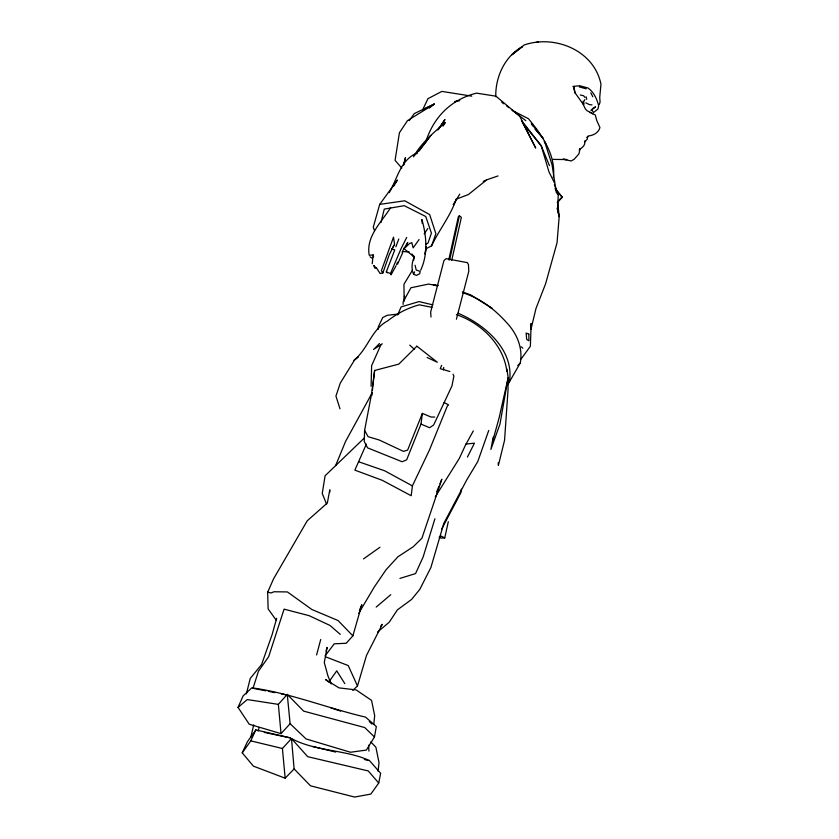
<?xml version="1.0" encoding="UTF-8"?>
<svg xmlns="http://www.w3.org/2000/svg" width="839" height="839" viewBox="0 0 839 839"><rect width="100%" height="100%" fill="white"/><g stroke="black" fill="none" stroke-linecap="round" stroke-linejoin="round"><path stroke-width="1.26" d="M403.108 304.463L403.15 301.893L410.9 287.777L428.687 284.054L437.622 285.858M506.903 371.593C503.767 344.934 481.135 322.973 456.385 314.646M329.748 492.388L329.8 489.84L327.346 503.001L307.231 520.788L273.566 578.826L267.662 592.208L268.123 608.915L276.251 620.21M404.398 301.054L404.513 296.073M495.776 96.716C495.314 76.968 504.837 56.192 522.55 46.544L511.937 54.745L524.228 44.939C555.156 34.43 594.211 50.592 600.965 84.236L599.728 97.429L600.084 101.939L599.329 104.424M371.1 386.286L371.614 365.71L380.99 344.588M416.501 346.601L398.808 364.116L374.634 370.471L371.488 394.361L364.598 430.407L364.262 441.576L367.608 447.869L402.154 461.765L406.653 459.835L420.989 424.094L422.374 413.396L431.015 417.025L434.717 417.067M507.91 384.503L520.327 362.878C523.001 347.524 516.814 333.282 506.316 322.27C494.486 309.067 479.782 297.95 462.677 292.738M556.97 192.016L555.25 188.702L558.396 192.603L557.484 209.205L559.173 216.63L557.054 242.712L545.581 283.855L535.985 308.458L530.93 329.549L531.171 323.372L530.353 346.297L521.092 359.019M378.19 329.391L378.316 326.843L382.72 317.541L387.293 315.286L398.672 314.017M584.856 140.837L584.689 143.878L583.598 146.143L579.214 150.055L580.106 148.566L578.941 153.852L574.233 159.2L571.191 160.973L563.063 159.2L566.86 159.567L552.733 159.389M553.341 177.543C556.121 155.131 542.004 135.11 528.486 118.76L512.765 110.643M509.283 382.521C515.073 350.262 484.869 324.557 458.073 313.22M373.785 724.456L374.676 715.636L371.583 700.408L356.135 689.92L338.977 687.865L325.501 679.506L329.339 682.485M371.876 395.368L372.138 392.883M372.39 390.408L374.634 370.471M378.095 771.219L379.008 762.62L375.903 747.276L370.859 741.928M372.201 263.74L373.156 254.941L369.244 255.266C365.731 236.283 381.598 222.178 390.638 207.59M443.453 369.863L443.737 367.43M461.293 489.168L460.884 492.692L441.671 529.063M444.114 402.521L448.603 404.891L447.376 405.887L429.547 449.788L412.389 485.886L411.204 495.734L382.196 480.286L354.855 470.134L366.37 444.135M413.774 260.08L414.277 256.252M587.709 136.474L587.321 139.106L584.479 142.2M290.116 723.721L306.067 738.939L350.513 752.247L366.349 750.076L374.467 736.957L376.333 726.564L365.542 717.114C327.367 708.179 290.797 693.192 251.836 687.812L243.142 695.856L238.035 707.403L249.246 724.246L281.044 733.632L290.116 723.721L287.263 694.409L278.349 704.372L281.044 733.632M493.29 437.014L490.878 449.4L499.96 424.135L508.172 377.644L506.945 369.108M378.714 783.039L368.279 770.957L307.693 756.673L291.479 738.572L294.132 768.944L310.514 785.828L354.645 797.05L370.848 794.072L378.714 783.039L380.644 773.317L369.317 760.428C344.504 749.395 315.831 751.597 291.479 738.572L282.418 748.493L285.155 778.183L253.42 766.154L242.23 752.845L247.379 741.802L255.853 729.899L290.661 737.953L264.358 732.426M439.049 537.159L440.947 538.082L444.743 537.914L448.309 521.68M449.641 259.996L459.394 215.78L461.366 217.385L451.728 260.31M448.802 259.765L458.335 216.819L459.394 215.78M250.767 737.418L253.703 724.938M380.99 222.576L384.252 209.11L404.23 205.681L425.751 216.514L431.424 233.137L428.005 243.111L425.688 244.285M246.351 693.926L250.242 678.457L261.6 664.498L272.088 634.683L276.671 618.312M403.643 164.884L405.478 157.554L403.569 165.178M456.426 319.208L468.802 271.249L468.456 264.621L467.344 262.628L446.128 258.653L443.967 260.53L430.638 312.108L431.036 317.016M316.597 654.955L320.718 639.496M492.503 441.838L499.163 417.654L508.172 377.644L508.025 390.156L504.554 440.286L498.366 465.425L498.219 462.876M420.696 270.168C428.058 254.395 426.652 236.011 421.87 219.493L422.216 223.363M584.122 104.005L583.399 104.372L583.829 102.83M393.449 186.478L397.413 180.06L379.689 204.38L373.271 227.233L374.551 230.756M325.092 655.825L334.247 643.817L346.192 643.282L352.873 635.847L361.819 604.751L359.438 610.268M352.758 690.403L357.487 685.998L366.496 655.448L382.29 624.3L380.644 626.23M326.067 650.949L327.116 647.425L324.284 662.527L327.892 675.773L331.258 683.963M258.097 731.115L259.188 727.465M434.927 518.743L423.139 556.97L415.578 573.572L399.962 578.417M253.021 688.305L258.422 671.294L268.69 656.633L284.085 609.145L309.151 615.679L330 625.454L340.267 634.357M488.738 430.449L477.779 461.523L466.652 480.086L443.8 523.442L430.9 567.489L419.783 589.418L411.54 599.476L397.382 609.88L389.254 622.192L377.581 632.029M382.857 272.948L389.296 254.605L394.561 244.359L393.501 237.154L381.399 270.672L382.857 272.948L380.151 273.524L376.522 268.008L373.858 265.837M426.086 248.711L431.603 245.827L435.871 233.672L429.673 214.585L404.765 200.783L379.689 204.38M387.345 272.801L386.297 271.972L394.77 249.917M395.872 246.76L398.777 239.021M425.436 142.473L426.369 140.082C434.518 116.034 451.959 99.201 476.573 93.139L495.954 96.191L519.729 116.191L535.702 148.052L521.48 120.491L541.218 145.776L549.472 165.661M456.122 199.535C450.291 216.284 439.038 229.991 431.603 245.827M422.374 413.396L407.628 450.082L403.496 451.392L379.186 439.993L368.111 436.689L364.598 430.407M396.071 265.743L391.037 274.835L390.544 273.577L392.023 269.896L401.136 248.47L406.695 237.458M415.074 265.239L416.238 270.053L420.171 271.375L419.731 273.703L416.459 275.412L413.617 274.29L414.592 271.888M335.6 465.655L345.553 441.44L372.275 392.694M436.574 492.032L438.975 486.211M439.93 483.883L441.849 479.226L421.923 538.229L413.208 546.787L397.969 556.739L386.066 569.733L374.341 586.943L358.547 613.561M441.629 365.374L440.234 368.678L449.861 371.499M396.574 264.579L397.581 262.24M397.655 314.971L401.147 306.875L419.091 301.589L432.851 304.872M591.086 110.622L591.663 109.353L593.498 112.615M397.592 264.012L402.594 252.969M242.23 752.845L250.788 740.879L255.853 729.899M406.003 246.215L407.754 242.45L404.744 247.39M422.657 109.846L427.921 98.698L441.859 91.399L471.759 96.149M402.07 252.298L403.549 249.361M467.407 457.077L474.454 443.149L465.802 444.104M583.608 101.98L584.877 99.558M413.585 156.851C421.021 143.165 433.511 132.856 445.048 122.609L443.023 125.892M389.191 192.634C397.686 178.518 400.109 159.987 417.329 152.897L414.445 155.047L419.668 149.856L430.816 135.415L418.997 151.041M473.322 430.9L465.362 445.341L459.311 458.409L435.273 496.877M392.946 247.023L394.015 245.24M412.41 270.273L403.947 284.285L404.146 300.352M443.065 125.808L445.048 122.609M453.207 204.632L459.772 194.155M438.524 129.122L444.953 119.547L437.832 130.076M424.167 233.934L427.817 228.512M329.171 681.551L336.743 670.854L344.808 683.617M419.091 239.524L413.145 247.893L411.792 242.639L409.6 243.53L404.241 248.522M409.222 120.669L414.267 113.601L434.319 104.026L429.201 108.116M353.995 360.256C368.038 348.972 371.258 329.612 387.754 320.823C397.141 313.419 407.723 307.997 419.259 304.809L431.928 307.336M555.25 188.702L562.193 197.249L557.683 202.084L559.173 216.63L557.169 208.114M517.768 365.563L520.327 362.878M586.755 137.554L588.275 135.97C593.362 135.509 598.585 132.814 599.937 127.518L596.802 120.638L595.312 115.058L586.912 110.622L585.182 108.64L583.063 104.057L575.313 93.213L573.708 87.004L572.932 86.396L579.634 85.735L587.982 87.99C594.012 92.217 596.812 98.918 598.689 105.693L597.966 108.965L594.243 112.017M557.222 202.377L562.193 197.249L558.396 192.603M285.155 778.183L294.132 768.944M379.49 343.529L373.575 349.475L382.29 343.801M364.178 438.105L325.092 475.786L322.249 493.489L326.57 504.134M559.487 199.682L562.193 197.249M376.197 607.09L390.764 594.704M238.035 707.403L247.285 699.569L278.349 704.372M358.431 356.921L354.478 360.141L340.298 383.077L335.925 396.071L340.005 408.834M498.03 175.949L486.798 179.787L468.382 194.543L455.829 199.346M591.411 110.171L595.585 106.826L592.449 108.671M363.507 558.91L379.952 547.259M424.303 108.997L434.319 104.026L407.492 120.638L399.427 132.73L395.075 160.343L401.776 168.031M483.264 181.392L486.798 179.787M536.1 42.411L538.229 41.95M459.751 100.67L454.686 101.592L457.171 101.32M376.522 268.008L374.865 268.197L373.942 265.491M402.657 251.606L409.128 251.826M592.009 104.906L589.293 104.571L585.811 102.809M438.21 285.533L433.239 284.652L435.619 285.554M254.301 688.557L265.848 690.843M268.407 691.346L274.825 692.615M281.233 693.884L287.641 695.143M267.662 592.208L271.07 592.942L274.007 591.757L287.42 591.935L311.804 609.471L338.086 620.556L352.873 635.847M250.788 740.879L282.418 748.493M312.611 746.416L335.663 752.08M579.267 86.91L586.22 88.819M364.294 759.389L367.881 760.533M330.87 707.896L340.665 711.094M358.536 461.712L384.64 470.773L412.389 485.886M462.331 291.909L470.532 294.825L492.094 308.291L489.777 307.21M386.297 271.972L390.544 273.577M325.679 656.853L348.248 665.579L357.487 685.998M420.989 424.094L429.631 427.712L433.648 424.995L451.948 385.94L453.878 376.197L453.07 374.204M440.465 535.796L444.743 537.914M427.124 357.487L437.297 362.238L416.637 345.993M391.635 248.638L393.973 249.749M590.058 112.29L592.701 113.884M370.051 256.765L372.023 258.234M501.764 102.264L503.767 103.795M506.777 106.092L508.78 107.633M511.79 109.93L525.822 120.669M403.465 248.208L414.319 257.08L411.771 254.049L414.078 257.164C411.907 262.565 411.068 268.889 413.617 274.29M521.187 346.79L522.833 348.175M409.789 345.123L414.497 349.454M369.244 721.54L371.897 724.047M374.467 736.957L364.713 727.549L303.624 711.115L287.263 694.409M574.411 87.759L573.708 87.004L574.82 92.982M535.072 129.185L543.536 138.865L531.412 123.732M558.113 194.606L556.341 192.477L552.041 164.717L544.553 141.413M523.903 124.487L541.218 145.776L548.979 171.911L554.411 182.703M584.93 97.387L583.587 95.73L580.263 94.975M531.36 123.784L532.87 125.881M544.196 141.655L546.451 144.801M583.399 104.372L583.084 101.162M590.792 92.835L592.837 96.789M554.359 184.664L557.851 192.855M586.125 96.8L586.702 99.338M373.156 254.941L373.533 256.87M368.636 745.179L368.929 751.104M426.044 246.865L425.184 254.028L426.044 246.865M528.832 334.163L526.105 333.01L526.693 339.417L528.916 340.802L528.832 334.163"/></g></svg>
